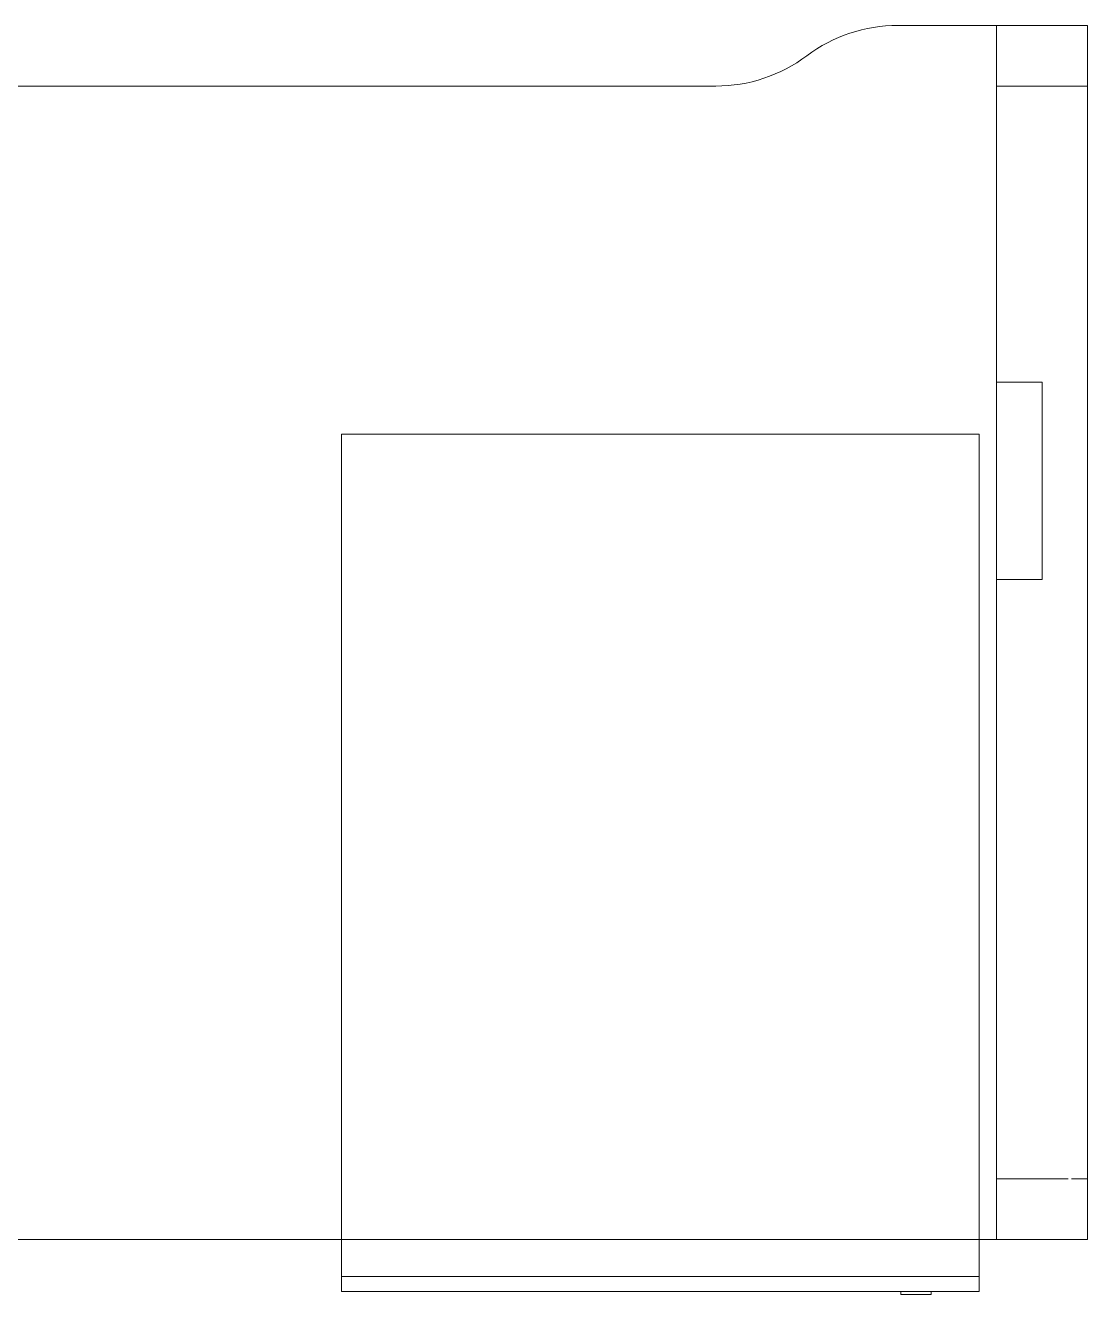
# Model space of a CAD drawing. Header units: millimetres. Extents: x 155927 to 295199, y -4084 to 97293.
# Drawn here: x 229936 to 230636, y 22537 to 23373 of the extents above; entities that cross this region are included whole.
import ezdxf

# ---------------------------------------------------------------- set-up
doc = ezdxf.new("R2010")
doc.units = ezdxf.units.MM
doc.header["$MEASUREMENT"] = 0
doc.layers.add('I-FURN', color=8, linetype='CONTINUOUS', lineweight=9)

msp = doc.modelspace()

# ---------------------------------------------------------------- linework, layer by layer
at = {"layer": 'I-FURN'}
for p, q in [((230635.98, 23372.9), (230510.98, 23372.9)), ((230510.98, 23372.9), (230635.98, 23372.9)), ((230575.98, 23137.9), (230575.98, 23372.9)), ((230575.98, 23372.9), (230575.98, 23332.9)), ((230575.98, 23372.9), (230635.98, 23372.9)), ((230575.98, 23372.9), (230635.98, 23372.9)), ((230635.98, 23372.9), (230635.98, 22572.9)), ((230635.98, 23332.9), (230635.98, 23372.9)), ((230635.98, 22572.9), (230635.98, 23372.9)), ((230635.98, 23372.9), (230635.98, 22572.9)), ((230390.98, 23332.9), (229558.68, 23332.9)), ((229558.68, 23332.9), (230390.98, 23332.9)), ((230575.98, 23332.9), (230575.98, 22612.9)), ((230575.98, 23332.9), (230635.98, 23332.9)), ((230575.98, 23332.9), (230635.98, 23332.9)), ((230635.98, 22612.9), (230635.98, 23332.9)), ((230575.98, 23007.9), (230575.98, 23137.9)), ((230575.98, 23137.9), (230605.98, 23137.9)), ((230575.98, 23137.9), (230605.98, 23137.9)), ((230605.98, 23137.9), (230605.98, 23007.9)), ((230605.98, 23007.9), (230605.98, 23137.9)), ((230144.42, 23103.64), (230144.42, 22572.9)), ((230564.42, 23103.64), (230144.42, 23103.64)), ((230564.42, 22572.9), (230564.42, 23103.64)), ((230575.98, 22572.9), (230575.98, 23007.9)), ((230605.98, 23007.9), (230575.98, 23007.9)), ((230575.98, 23007.9), (230605.98, 23007.9)), ((230575.98, 22612.9), (230575.98, 22572.9)), ((230575.98, 22612.9), (230623.09, 22612.9)), ((230575.98, 22612.9), (230623.09, 22612.9)), ((230625.4, 22612.9), (230635.98, 22612.9)), ((230625.4, 22612.9), (230635.98, 22612.9)), ((230635.98, 22572.9), (230635.98, 22612.9)), ((229035.98, 22572.9), (230635.98, 22572.9)), ((230635.98, 22572.9), (229035.98, 22572.9)), ((230144.42, 22572.9), (230144.42, 22548.64)), ((230564.42, 22548.64), (230564.42, 22572.9)), ((230635.98, 22572.9), (230575.98, 22572.9)), ((230575.98, 22572.9), (230635.98, 22572.9)), ((230564.42, 22548.64), (230144.42, 22548.64)), ((230144.42, 22548.64), (230144.42, 22538.64)), ((230144.42, 22548.64), (230564.42, 22548.64)), ((230564.42, 22538.64), (230564.42, 22548.64)), ((230144.42, 22538.64), (230564.42, 22538.64)), ((230512.81, 22538.64), (230512.81, 22536.64)), ((230532.81, 22536.64), (230532.81, 22538.64)), ((230512.81, 22536.64), (230532.81, 22536.64)), ((230532.81, 22536.64), (230512.81, 22536.64))]:
    msp.add_line(p, q, dxfattribs=at)
for centre, start, end in [((230510.98, 23272.9), 90, 126.8699), ((230510.98, 23272.9), 90, 126.8699), ((230390.98, 23432.9), 270, 306.8699), ((230390.98, 23432.9), 270, 306.8699)]:
    msp.add_arc(centre, 100, start, end, dxfattribs=at)

doc.saveas('drawing.dxf')
